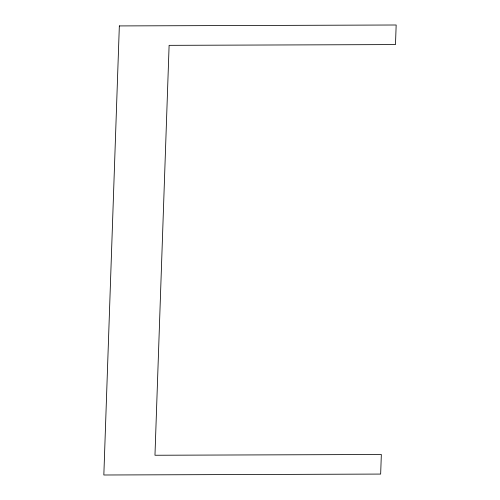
<?xml version="1.0" encoding="UTF-8"?>
<svg xmlns="http://www.w3.org/2000/svg" width="500" height="500" viewBox="0 0 500 500"><rect width="100%" height="100%" fill="white"/><g stroke="black" fill="none" stroke-linecap="round" stroke-linejoin="round"><path stroke-width="0.75" d="M119.338 25.925L103.837 475L380.662 474.075L381.337 454.494L154.969 455.25L169.112 45.338L395.487 44.581L396.163 25L119.338 25.925"/></g></svg>
